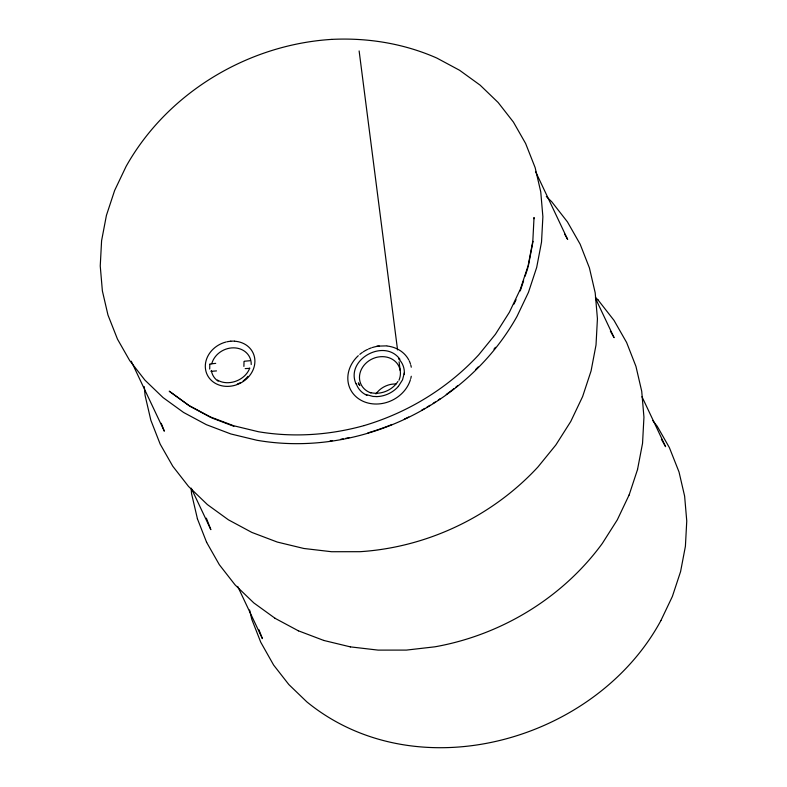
<?xml version="1.0" encoding="UTF-8"?>
<svg xmlns="http://www.w3.org/2000/svg" width="787" height="787" viewBox="0 0 787 787"><rect width="100%" height="100%" fill="white"/><g stroke="black" fill="none" stroke-linecap="round" stroke-linejoin="round"><path stroke-width="1.18" d="M209.696 369.054L209.804 364.322M243.901 366.408L244.009 361.676M534.019 218.727L534.029 217.497L532.73 242.908L528.116 267.108M331.829 39.38C247.964 44.554 167.385 92.758 126.107 166.401L114.636 190.484L106.422 215.382L101.592 240.694L100.244 265.976L102.379 290.934L107.967 315.026L117.489 339.158L129.707 360.603L144.936 380.141L163.086 397.602L183.597 412.467L206.342 424.665L230.876 433.971L256.857 440.248C358.065 457.857 466.898 406.112 517 316.404L528.48 292.282L536.685 267.423L541.525 242.062L542.882 216.72L540.748 191.812L535.14 167.621L525.627 143.5L513.419 122.083L498.132 102.487L480.129 85.153L459.578 70.269L436.834 58.061C403.918 43.511 367.706 37.619 331.848 39.38M532.73 241.835L532.789 241.334L528.156 265.613L520.364 289.183L509.386 312.272L495.407 334.308L478.673 354.888C447.744 388.237 407.745 412.654 364.165 425.57M404.39 372.654L402.531 379.846L398.35 386.427M637.519 469.554L642.546 443.317L643.943 417.208L641.73 391.306L635.955 366.398L626.619 342.502L614.017 320.388L598.031 299.926M350.313 646.865L378.075 650.111L406.417 650.092L434.886 646.816C501.122 635.06 562.577 597.864 602.34 543.404L617.303 519.843L629.147 494.905M520.256 290.915L523.621 280.713M525.116 276.178L527.743 268.239M629.108 495.043L637.568 469.396M249.754 368.05C245.308 380.347 228.387 386.643 217.458 380.082M513.98 304.116L516.065 299.719M660.893 620.569L672.373 596.457L680.588 571.569L685.408 546.286L686.756 521.004L684.621 496.115L679.024 471.984L669.393 447.636L657.204 426.249L652.787 420.583M215.707 363.368L210.001 363.978M216.504 370.913L210.946 371.336M244.304 361.243L249.912 360.721M245.2 368.611L249.607 368.355M660.903 620.549C595.641 741.413 416.923 791.752 306.861 701.896L288.829 684.542L273.61 665.035L260.733 642.192L251.771 619.261L249.607 609.984M397.917 381.459C392.133 390.47 380.426 395.261 370.018 392.487M398.36 386.407C392.988 392.536 385.099 396.294 376.953 396.599M364.184 425.57C329.861 435.132 293.64 437.641 258.451 431.738L233.709 425.757L210.336 416.913L188.9 405.443L169.215 391.178L189.795 406.171L210.483 417.277M376.914 346.162L386.732 345.867M230.709 341.145L234.556 341.115M376.973 396.599L373.008 396.432L365.66 394.415M298.303 630.771L323.851 640.47M323.713 640.431L350.431 646.894M211.516 417.828L233.867 426.308M206.578 542.263L219.347 564.732L235.087 584.898L253.837 602.931L275.175 618.366M275.017 618.287L298.44 630.849M546.306 196.514L551.717 201.738L567.447 221.904L580.147 244.196L589.414 267.905L595.198 292.813L597.431 318.715L596.015 345.001L591.076 370.923L582.616 396.579L570.752 421.498L555.858 444.96L537.993 466.927C492.219 516.488 427.272 547.398 359.944 551.697L331.612 551.726L303.861 548.48L277.27 542.056L251.85 532.415L228.437 519.833L207.394 504.585L188.516 486.425L172.786 466.248L160.184 444.134L150.848 420.248L145.064 395.33L144.306 386.633M595.395 297.388L598.169 300.063M399.934 359.295C384.371 337.741 345.001 359.679 356.078 383.987M359.885 385.532L358.311 382.875L359.265 384.892M564.545 233.975L567.663 239.435M610.378 331.15L614.096 337.672L595.523 298.43M661.385 439.284L665.605 446.691L641.966 396.697M567.545 239.238L535.494 171.448M131.242 361.194L164.326 431.197L161.237 423.298M191.261 488.166L210.847 529.651L206.351 518.141M237.713 586.433L262.386 638.621L258.854 629.59M191.143 488.776L191.595 493.823L197.458 518.918M197.389 518.741L206.656 542.44M359.128 50.939L397.563 349.93M399.088 361.853L400.376 371.808A20.974 18.121 -25.3 0 1 398.97 380.229M495.436 347.313A223.282 192.982 -25.3 0 1 493.97 349.162M478.201 366.949A223.282 192.982 -25.3 0 1 475.673 369.506M457.798 385.591A223.282 192.982 -25.3 0 1 455.909 387.106M454.01 388.611A223.282 192.982 -25.3 0 1 446.268 394.454M440.317 398.635A223.282 192.982 -25.3 0 1 438.3 399.993M435.26 401.99A223.282 192.982 -25.3 0 1 433.204 403.308M430.105 405.246A223.282 192.982 -25.3 0 1 426.977 407.135M424.872 408.374A223.282 192.982 -25.3 0 1 421.694 410.184M408.758 417.002A223.282 192.982 -25.3 0 1 404.351 419.107M392.064 424.468A223.282 192.982 -25.3 0 1 367.923 432.889M349.123 437.641A223.282 192.982 -25.3 0 1 345.572 438.369M343.201 438.821A223.282 192.982 -25.3 0 1 340.83 439.254M332.517 440.582A223.282 192.982 -25.3 0 1 330.137 440.907M400.18 370.392A20.974 18.121 -25.3 0 0 378.36 356.983A21.21 18.327 -25.3 0 0 375.222 357.731A20.974 18.121 -25.3 0 0 359.59 375.369A20.974 18.121 -25.3 0 0 371.002 392.939M375.93 393.953A20.983 18.131 -25.3 0 1 388.148 385.089A21.21 18.327 -25.3 0 1 391.287 384.322A20.983 18.131 -25.3 0 1 396.009 384.007M410.784 365.03A32.68 28.243 -25.3 0 1 411.267 367.214M411.257 376.265A32.68 28.243 -25.3 0 1 410.765 378.537M410.44 379.668A32.68 28.243 -25.3 0 1 362.905 401.222A32.68 28.243 -25.3 0 1 358.292 355.694M359.816 354.357A32.68 28.243 -25.3 0 1 362.256 352.507M363.102 351.937A32.68 28.243 -25.3 0 1 367.568 349.428M368.503 348.995A32.68 28.243 -25.3 0 1 371.366 347.864M372.34 347.539A32.68 28.243 -25.3 0 1 379.285 346.044M387.243 346.034A32.68 28.243 -25.3 0 1 408.748 359.885M409.25 360.869A32.68 28.243 -25.3 0 1 410.47 363.968M398.497 358.744A25.135 21.721 -25.3 0 1 404.282 374.356M366.949 395.34A25.135 21.721 -25.3 0 1 356.265 383.771M234.664 341.214A25.391 21.947 -25.3 0 1 250.699 374.179A25.391 21.947 -25.3 0 1 209.283 378.104A25.391 21.947 -25.3 0 1 225.948 342.04M226.912 341.814A25.391 21.947 -25.3 0 1 230.798 341.233M211.742 363.82A20.492 17.717 -25.3 0 1 233.847 347.844A20.492 17.717 -25.3 0 1 251.21 364.548M218.176 381.203A20.492 17.717 -25.3 0 1 211.349 370.461M247.935 376.343A21.377 18.475 -25.3 0 1 243.193 380.898M240.35 382.669A21.377 18.475 -25.3 0 1 237.29 384.046"/></g></svg>
